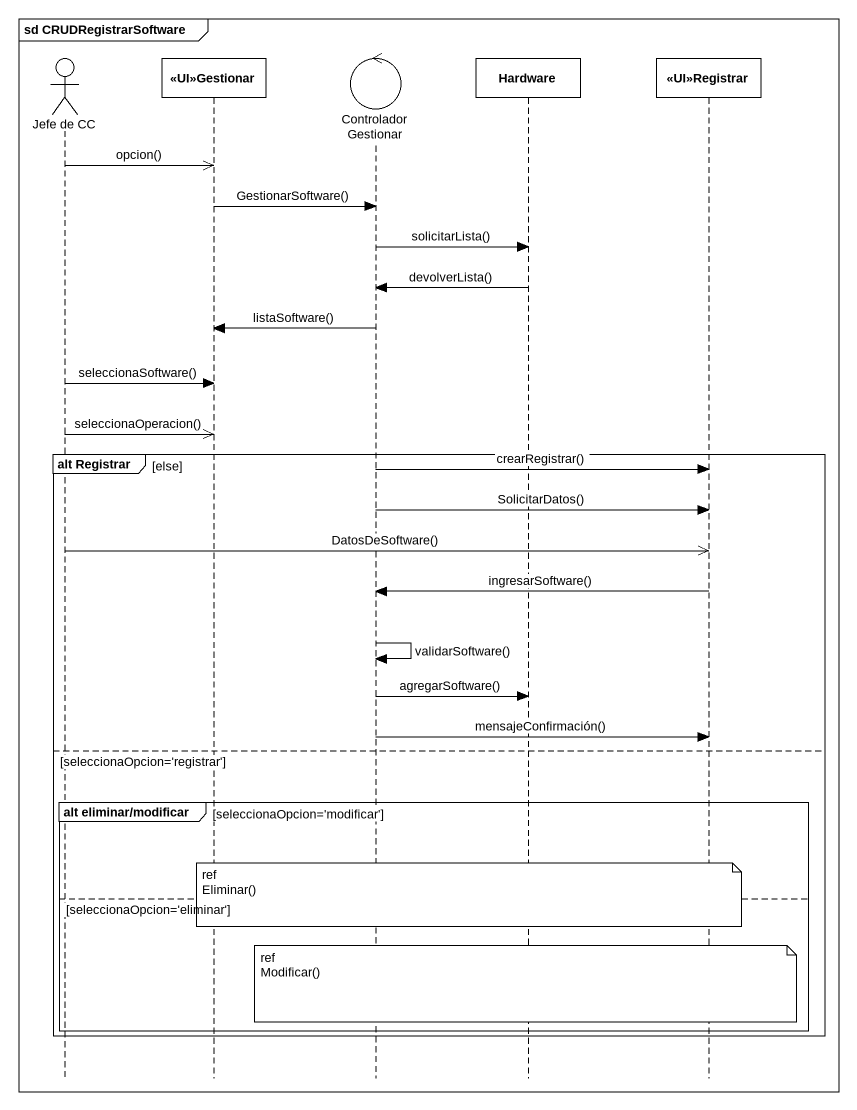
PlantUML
@startuml
mainframe sd CRUDRegistrarSoftware
hide footbox
actor "Jefe de CC" as Jefe_de_CC
participant "<<UI>>Gestionar" as UI_Gestionar
control ControladorGestionar
participant Hardware
participant "<<UI>>Registrar" as UI_Registrar

Jefe_de_CC ->> UI_Gestionar : opcion()
UI_Gestionar -> ControladorGestionar : GestionarSoftware()
ControladorGestionar -> Hardware : solicitarLista()
Hardware -> ControladorGestionar : devolverLista()
ControladorGestionar -> UI_Gestionar : listaSoftware()
Jefe_de_CC -> UI_Gestionar : seleccionaSoftware()
Jefe_de_CC ->> UI_Gestionar : seleccionaOperacion()
group alt Registrar [else]
  ControladorGestionar -> UI_Registrar : crearRegistrar()
  ControladorGestionar -> UI_Registrar : SolicitarDatos()
  Jefe_de_CC ->> UI_Registrar : DatosDeSoftware()
  UI_Registrar -> ControladorGestionar : ingresarSoftware()
  ControladorGestionar -> ControladorGestionar : validarSoftware()
  ControladorGestionar -> Hardware : agregarSoftware()
  ControladorGestionar -> UI_Registrar : mensajeConfirmación()
else seleccionaOpcion='registrar'
  group alt eliminar/modificar [seleccionaOpcion='modificar']
    note over Hardware
      ref
      Eliminar()
    end note
  else seleccionaOpcion='eliminar'
    note over Hardware
      ref
      Modificar()
    end note
  end
end
@enduml
